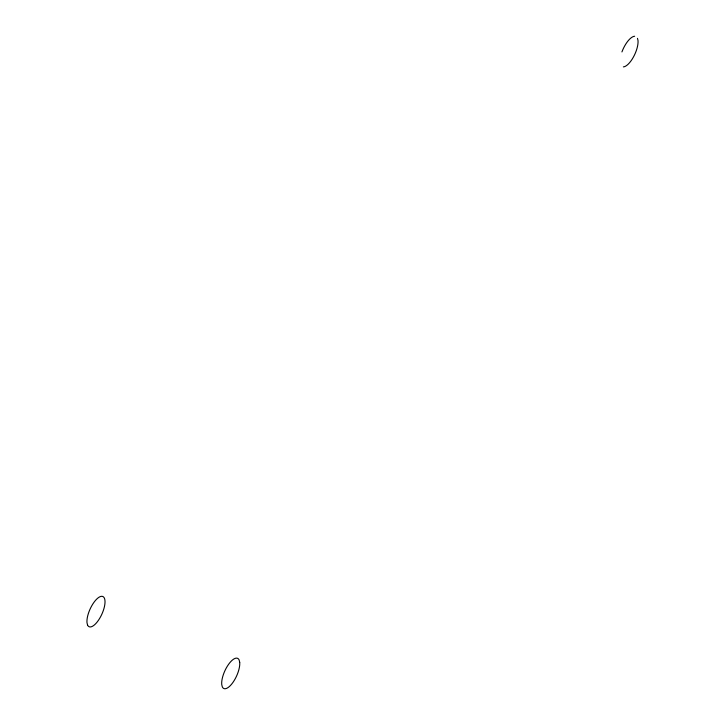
<?xml version="1.0" encoding="UTF-8"?>
<svg xmlns="http://www.w3.org/2000/svg" width="725" height="725" viewBox="0 0 725 725"><rect width="100%" height="100%" fill="white"/><g stroke="black" fill="none" stroke-linecap="round" stroke-linejoin="round"><path stroke-width="1.09" d="M637.483 38.343L638.009 40.482A16.602 6.416 -65.4 0 1 633.396 57.103A16.602 6.416 -65.4 0 1 623.373 66.89M621.932 51.928A16.602 6.416 -65.4 0 1 634.647 36.25M239.712 662.351L239.141 659.986A16.602 6.416 -65.4 0 0 228.538 664.39A16.602 6.416 -65.4 0 0 221.732 684.518L222.303 686.874A16.602 6.416 -65.4 0 0 232.906 682.479A16.602 6.416 -65.4 0 0 239.712 662.351M87.562 625.059L86.991 622.693A16.602 6.416 -65.4 0 1 98.863 597.337A16.602 6.416 -65.4 0 1 102.551 612.589A16.602 6.416 -65.4 0 1 87.562 625.059"/></g></svg>
